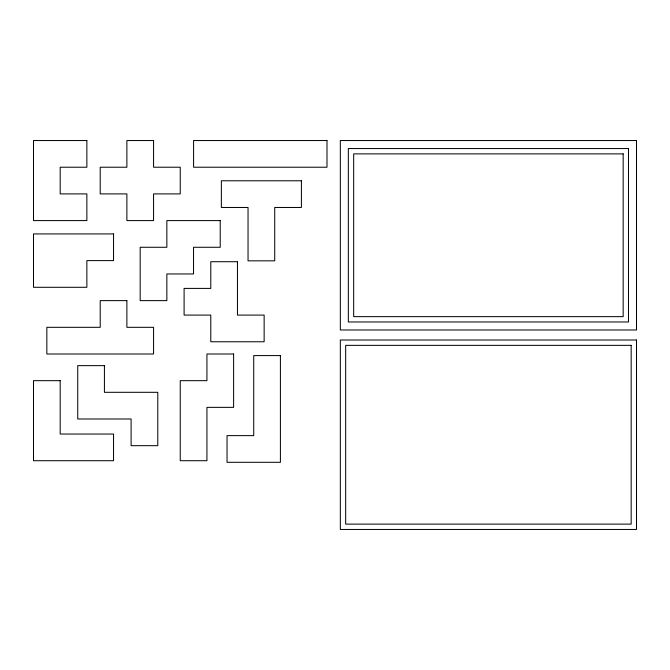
<?xml version="1.0" encoding="UTF-8"?>
<svg xmlns="http://www.w3.org/2000/svg" width="670" height="670" viewBox="0 0 670 670"><rect width="100%" height="100%" fill="white"/><g stroke="black" fill="none" stroke-linecap="round" stroke-linejoin="round"><path stroke-width="1" d="M86.865 140.541L33.5 140.541L33.5 220.589L86.865 220.589L86.865 193.906L60.183 193.906L60.183 167.224L86.865 167.224L86.865 140.541M153.564 140.541L126.881 140.541L126.881 167.224L100.207 167.224L100.207 193.906L126.881 193.906L126.881 220.589L153.564 220.589L153.564 193.906L180.247 193.906L180.247 167.224L153.564 167.224L153.564 140.541M326.993 140.541L193.588 140.541L193.588 167.224L326.993 167.224L326.993 140.541M636.5 140.541L340.335 140.541L340.335 329.983L636.5 329.983L636.5 140.541M628.494 148.547L348.341 148.547L348.341 321.977L628.494 321.977L628.494 148.547M623.159 153.882L353.676 153.882L353.676 316.642L623.159 316.642L623.159 153.882M301.408 180.783L221.36 180.783L221.36 207.465L248.042 207.465L248.042 260.831L274.725 260.831L274.725 207.465L301.408 207.465L301.408 180.783M220.221 220.589L166.855 220.589L166.855 247.272L140.172 247.272L140.172 300.629L166.855 300.629L166.855 273.955L193.538 273.955L193.538 247.272L220.221 247.272L220.221 220.589M113.548 233.93L33.5 233.93L33.5 287.288L86.865 287.288L86.865 260.613L113.548 260.613L113.548 233.93M237.456 261.719L210.782 261.719L210.782 288.401L184.099 288.401L184.099 315.084L210.782 315.084L210.782 341.767L264.139 341.767L264.139 315.084L237.456 315.084L237.456 261.719M126.881 300.629L100.207 300.629L100.207 327.312L46.841 327.312L46.841 353.995L153.564 353.995L153.564 327.312L126.881 327.312L126.881 300.629M636.5 340.017L340.335 340.017L340.335 529.459L636.5 529.459L636.5 340.017M631.165 345.352L345.67 345.352L345.67 524.116L631.165 524.116L631.165 345.352M233.612 353.995L206.93 353.995L206.93 380.677L180.247 380.677L180.247 460.717L206.93 460.717L206.93 407.36L233.612 407.36L233.612 353.995M280.403 355.586L253.721 355.586L253.721 435.626L227.038 435.626L227.038 462.308L280.403 462.308L280.403 355.586M104.42 365.636L77.737 365.636L77.737 418.993L131.102 418.993L131.102 445.676L157.785 445.676L157.785 392.31L104.42 392.31L104.42 365.636M60.183 380.677L33.5 380.677L33.5 460.717L113.548 460.717L113.548 434.043L60.183 434.043L60.183 380.677"/></g></svg>
